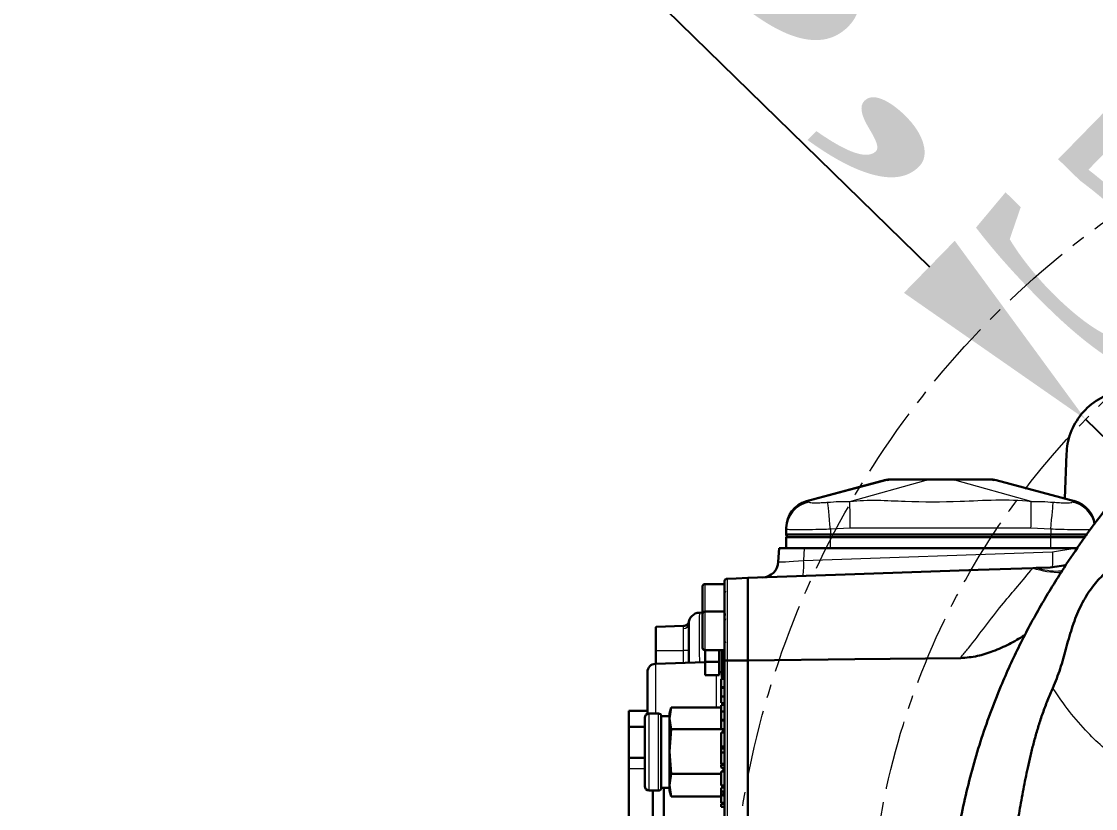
# Model space of a CAD drawing. Header units: millimetres. Extents: x 0 to 8400, y 0 to 5940.
# Drawn here: x 2073.3 to 2270, y 2035.9 to 2180.1 of the extents above; entities that cross this region are included whole.
import ezdxf

# ---------------------------------------------------------------- set-up
doc = ezdxf.new("R2010")
doc.units = ezdxf.units.MM
doc.linetypes.add('CENTERX2', pattern=[20.32, 12.7, -2.54, 2.54, -2.54])
doc.styles.get("Standard").update_dxf_attribs({"font": 'times.ttf', "width": 2, "height": 50})
doc.dimstyles.new('ISO-25', dxfattribs={"dimtxt": 40, "dimasz": 40, "dimexe": 1.25, "dimexo": 0.625, "dimtad": 1, "dimtxsty": 'Standard', "dimcen": 2.5, "dimclrd": 1, "dimclrt": 1, "dimadec": 0, "dimazin": 0, "dimtfac": 1, "dimtmove": 0, "dimatfit": 3, "dimfxl": 1, "dimarcsym": 0})

# ---------------------------------------------------------------- blocks, each defined once
blk = doc.blocks.new('*D14')
at = {"color": 1, "lineweight": -2, "transparency": 16777216}
blk.add_arc((2367.81, 2009.87), 906.21, 82.52924, 97.47076, dxfattribs=at)
at = {"color": 1, "lineweight": 25, "transparency": 16777216}
for points in [[(2251, 2901.8), (2248.97, 2914.98), (2210.45, 2902.31)], [(2486.65, 2914.98), (2484.62, 2901.8), (2525.17, 2902.31)]]:
    blk.add_solid(points, dxfattribs=at)
at = {"layer": 'Defpoints', "color": 0, "lineweight": 25, "transparency": 16777216}
for p in [(2420.5, 2914.55), (2209.89, 2905.5), (2525.73, 2905.5), (2367.81, 2009.87), (2367.81, 2009.87)]:
    blk.add_point(p, dxfattribs=at)
at = {"color": 1, "lineweight": 25, "transparency": 16777216, "insert": (2367.81, 2937.05), "char_height": 40, "attachment_point": 5}
blk.add_mtext('20°', dxfattribs=at)
blk = doc.blocks.new('*D17')
at = {"color": 1, "lineweight": -2, "transparency": 16777216}
for p, q in [((2088.8, 2282.43), (2239.59, 2135.13)), ((2467.42, 1912.57), (2268.2, 2107.18)), ((2496.04, 1884.62), (2524.65, 1856.66))]:
    blk.add_line(p, q, dxfattribs=at)
at = {"color": 1, "lineweight": 25, "transparency": 16777216}
for points in [[(2244.24, 2139.9), (2234.93, 2130.36), (2268.2, 2107.18)], [(2500.69, 1889.38), (2491.38, 1879.85), (2467.42, 1912.57)]]:
    blk.add_solid(points, dxfattribs=at)
at = {"layer": 'Defpoints', "color": 0, "lineweight": 25, "transparency": 16777216}
for p in [(2268.2, 2107.18), (2467.42, 1912.57)]:
    blk.add_point(p, dxfattribs=at)
at = {"color": 1, "lineweight": 25, "transparency": 16777216, "insert": (2167.86, 2241.16), "char_height": 40, "attachment_point": 5, "rotation": 315.6709}
blk.add_mtext('∅278,5', dxfattribs=at)

msp = doc.modelspace()

# ---------------------------------------------------------------- linework, layer by layer
at = {"color": 7, "linetype": 'Continuous', "lineweight": 30}
for p, q in [((2264.71, 2100.877), (2264.422, 2092.645)), ((2231.634, 2096.067), (2217.072, 2092.167)), ((2266.207, 2092.167), (2251.827, 2096.018)), ((2217.152, 2092.132), (2217.152, 2092.132)), ((2225.04, 2092.132), (2225.04, 2092.132)), ((2266.128, 2092.132), (2266.127, 2092.132)), ((2213.377, 2087.035), (2213.377, 2087.248)), ((2213.377, 2087.035), (2213.377, 2086.079)), ((2213.377, 2086.079), (2221.452, 2086.079)), ((2213.472, 2085.724), (2213.377, 2086.079)), ((2221.452, 2086.079), (2261.827, 2086.079)), ((2261.827, 2086.079), (2268.58, 2086.079)), ((2213.377, 2083.555), (2213.377, 2085.574)), ((2221.452, 2085.574), (2213.377, 2085.574)), ((2261.827, 2085.574), (2221.452, 2085.574)), ((2268.196, 2085.574), (2261.827, 2085.574)), ((2211.916, 2081.071), (2212.046, 2083.555)), ((2216.659, 2083.555), (2212.046, 2083.555)), ((2216.659, 2083.555), (2266.247, 2083.555)), ((2266.247, 2083.555), (2266.677, 2083.555)), ((2258.52, 2079.933), (2259.14, 2079.954)), ((2259.14, 2079.954), (2261.704, 2080.044)), ((2264.56, 2080.426), (2261.704, 2080.044)), ((2264.594, 2080.477), (2263.017, 2080.22)), ((2198.035, 2071.544), (2198.035, 2076.591)), ((2202.072, 2076.995), (2198.439, 2076.995)), ((2197.46, 2071.744), (2198.035, 2071.764)), ((2198.035, 2065.286), (2198.035, 2071.544)), ((2202.072, 2071.948), (2198.439, 2071.948)), ((2189.455, 2064.84), (2189.455, 2069.046)), ((2194.582, 2069.322), (2189.553, 2069.147)), ((2194.59, 2069.323), (2194.582, 2069.322)), ((2195.511, 2062.557), (2195.511, 2069.727)), ((2189.455, 2062.38), (2189.455, 2064.84)), ((2198.439, 2064.882), (2202.072, 2064.882)), ((2198.54, 2064.882), (2198.54, 2062.739)), ((2201.063, 2064.882), (2201.063, 2064.766)), ((2201.063, 2064.766), (2201.063, 2062.739)), ((2201.568, 2059.853), (2201.568, 2064.882)), ((2198.54, 2062.698), (2189.402, 2062.379)), ((2201.063, 2062.739), (2198.54, 2062.739)), ((2198.54, 2062.739), (2198.54, 2060.323)), ((2201.063, 2062.739), (2201.063, 2061.531)), ((2202.072, 2009.872), (2202.072, 2062.827)), ((2206.312, 2063.014), (2206.312, 2009.872)), ((2187.941, 2053.215), (2187.941, 2060.866)), ((2201.063, 2060.323), (2198.54, 2060.323)), ((2201.063, 2061.531), (2201.063, 2060.323)), ((2201.063, 2060.845), (2201.568, 2060.845)), ((2201.467, 2059.622), (2202.072, 2059.652)), ((2201.467, 2058.078), (2201.467, 2059.622)), ((2201.568, 2059.853), (2201.877, 2059.842)), ((2201.467, 2058.078), (2202.072, 2058.093)), ((2201.467, 2057.95), (2201.467, 2058.078)), ((2201.467, 2057.95), (2202.072, 2057.98)), ((2201.467, 2056.384), (2201.467, 2057.95)), ((2201.467, 2056.384), (2202.072, 2056.399)), ((2201.467, 2055.213), (2201.467, 2056.384)), ((2192.272, 2054.369), (2191.979, 2053.274)), ((2192.272, 2054.366), (2191.979, 2052.384)), ((2201.467, 2054.366), (2192.272, 2054.366)), ((2201.467, 2055.213), (2202.072, 2055.192)), ((2201.467, 2054.819), (2202.072, 2054.84)), ((2201.467, 2053.667), (2201.467, 2054.819)), ((2184.509, 2053.737), (2187.941, 2053.737)), ((2184.509, 2053.737), (2184.509, 2050.849)), ((2187.436, 2039.951), (2187.436, 2052.467)), ((2189.96, 2053.274), (2188.244, 2053.274)), ((2191.979, 2052.77), (2190.465, 2052.77)), ((2190.465, 2039.648), (2190.465, 2052.77)), ((2191.979, 2053.274), (2191.979, 2052.384)), ((2191.979, 2052.384), (2192.272, 2050.402)), ((2191.979, 2052.384), (2191.979, 2046.323)), ((2201.467, 2053.667), (2202.072, 2053.652)), ((2201.467, 2052.126), (2201.467, 2053.667)), ((2184.509, 2050.849), (2187.436, 2050.849)), ((2184.509, 2045.157), (2184.509, 2050.849)), ((2192.272, 2050.402), (2191.979, 2046.323)), ((2201.779, 2050.402), (2192.272, 2050.402)), ((2201.467, 2052.126), (2202.072, 2052.097)), ((2201.467, 2051.983), (2201.467, 2052.126)), ((2201.467, 2051.983), (2202.072, 2051.968)), ((2201.467, 2050.454), (2201.467, 2051.983)), ((2201.467, 2050.454), (2202.072, 2050.424)), ((2201.779, 2050.402), (2201.824, 2049.785)), ((2201.467, 2049.772), (2202.072, 2049.793)), ((2201.467, 2047.232), (2201.467, 2049.772)), ((2201.467, 2047.232), (2202.072, 2047.211)), ((2201.467, 2047.232), (2201.467, 2046.838)), ((2201.467, 2046.838), (2202.072, 2046.859)), ((2201.467, 2046.118), (2201.467, 2046.838)), ((2187.436, 2045.157), (2184.509, 2045.157)), ((2184.509, 2043.138), (2184.509, 2045.157)), ((2191.979, 2046.323), (2192.272, 2042.244)), ((2191.979, 2046.323), (2191.979, 2040.148)), ((2184.509, 2030.017), (2184.509, 2043.138)), ((2201.467, 2042.613), (2202.072, 2042.634)), ((2201.467, 2040.073), (2201.467, 2042.613)), ((2201.858, 2043.336), (2201.807, 2042.624)), ((2192.272, 2042.244), (2191.979, 2040.148)), ((2201.467, 2042.244), (2192.272, 2042.244)), ((2188.244, 2039.143), (2189.96, 2039.143)), ((2188.951, 2030.145), (2188.951, 2039.143)), ((2190.465, 2039.648), (2191.979, 2039.648)), ((2190.969, 2039.648), (2190.969, 2030.226)), ((2191.979, 2040.148), (2192.272, 2038.051)), ((2191.979, 2040.148), (2191.979, 2039.143)), ((2191.979, 2039.143), (2192.272, 2038.049)), ((2201.467, 2040.073), (2202.072, 2040.052)), ((2201.467, 2039.678), (2202.072, 2039.7)), ((2201.467, 2038.959), (2201.467, 2039.678)), ((2201.779, 2038.049), (2202.072, 2039.143)), ((2202.072, 2040.148), (2202.009, 2039.697)), ((2192.272, 2038.051), (2201.467, 2038.051))]:
    msp.add_line(p, q, dxfattribs=at)
at = {"color": 8, "linetype": 'Continuous', "lineweight": 15}
for p, q in [((2217.152, 2092.132), (2231.837, 2096.048)), ((2225.04, 2092.132), (2238.997, 2096.048)), ((2258.24, 2092.132), (2244.282, 2096.048)), ((2266.127, 2092.132), (2251.442, 2096.048)), ((2225.071, 2087.248), (2221.452, 2087.035)), ((2221.452, 2087.035), (2221.452, 2086.079)), ((2221.452, 2085.724), (2221.452, 2086.079)), ((2258.208, 2087.248), (2225.071, 2087.248)), ((2261.827, 2087.035), (2258.208, 2087.248)), ((2261.827, 2087.035), (2261.827, 2086.079)), ((2261.827, 2085.724), (2261.827, 2086.079)), ((2213.472, 2085.724), (2221.452, 2085.724)), ((2221.452, 2085.724), (2261.827, 2085.724)), ((2221.452, 2085.724), (2221.452, 2085.574)), ((2221.452, 2083.555), (2221.452, 2085.574)), ((2261.827, 2085.724), (2268.309, 2085.724)), ((2261.827, 2085.724), (2261.827, 2085.574)), ((2261.827, 2083.555), (2261.827, 2085.574)), ((2216.659, 2083.555), (2216.542, 2081.317)), ((2216.542, 2081.317), (2262.153, 2082.909)), ((2262.153, 2082.909), (2266.247, 2083.555)), ((2198.439, 2076.995), (2198.439, 2071.948)), ((2198.439, 2071.948), (2198.439, 2064.882)), ((2189.553, 2069.147), (2189.553, 2064.84)), ((2194.537, 2064.84), (2194.537, 2068.829)), ((2189.553, 2064.84), (2189.455, 2064.84)), ((2189.553, 2064.84), (2194.537, 2064.84)), ((2189.553, 2064.84), (2189.553, 2062.384)), ((2195.511, 2064.84), (2194.537, 2064.84)), ((2194.537, 2062.558), (2194.537, 2064.84)), ((2201.877, 2059.842), (2201.877, 2064.882)), ((2189.402, 2062.379), (2189.402, 2053.274)), ((2202.559, 2062.976), (2202.559, 2009.872)), ((2200.611, 2054.366), (2200.611, 2060.323)), ((2188.244, 2039.143), (2188.244, 2053.274)), ((2189.96, 2039.143), (2189.96, 2053.274)), ((2187.436, 2043.138), (2184.509, 2043.138))]:
    msp.add_line(p, q, dxfattribs=at)
at = {"color": 8, "linetype": 'Continuous', "lineweight": 15, "flags": 128}
for points in [[(2251.832, 2096.018), (2251.753, 2096.024), (2251.442, 2096.048), (2251.442, 2096.048), (2251.442, 2096.048)], [(2217.072, 2092.168), (2217.068, 2092.17), (2217.152, 2092.132), (2217.152, 2092.132), (2217.152, 2092.132)], [(2221.452, 2087.035), (2221.371, 2087.911), (2221.292, 2088.76), (2221.218, 2089.557), (2221.151, 2090.276), (2221.093, 2090.896), (2221.046, 2091.397), (2221.012, 2091.765), (2220.991, 2091.989)], [(2261.827, 2087.035), (2261.908, 2087.911), (2261.987, 2088.76), (2262.062, 2089.557), (2262.129, 2090.276), (2262.186, 2090.896), (2262.233, 2091.397), (2262.267, 2091.765), (2262.288, 2091.989)]]:
    msp.add_lwpolyline(points, dxfattribs=at)
at = {"color": 7, "linetype": 'Continuous', "lineweight": 30, "flags": 128}
for points in [[(2206.312, 2078.11), (2225.941, 2078.795), (2248.529, 2079.584), (2258.52, 2079.933)], [(2202.559, 2077.979), (2204.192, 2078.036), (2206.312, 2078.11)], [(2202.559, 2062.976), (2204.192, 2062.993), (2206.312, 2063.014)], [(2206.312, 2063.014), (2225.942, 2063.215), (2245.353, 2063.414)], [(2201.467, 2046.118), (2201.648, 2046.118), (2201.83, 2046.118), (2202.072, 2046.118)], [(2201.467, 2044.047), (2201.648, 2044.04), (2201.83, 2044.034), (2202.072, 2044.026)], [(2201.467, 2043.901), (2201.77, 2043.895), (2202.072, 2043.89)], [(2201.467, 2043.35), (2201.648, 2043.344), (2201.83, 2043.337), (2202.072, 2043.329)], [(2201.467, 2038.959), (2201.648, 2038.959), (2201.83, 2038.959), (2202.072, 2038.959)], [(2201.467, 2036.887), (2201.648, 2036.881), (2201.83, 2036.875), (2202.072, 2036.866)], [(2201.467, 2036.741), (2201.77, 2036.736), (2202.072, 2036.73)], [(2201.467, 2036.19), (2201.648, 2036.184), (2201.83, 2036.178), (2202.072, 2036.169)]]:
    msp.add_lwpolyline(points, dxfattribs=at)
at = {"color": 7, "linetype": 'CENTERX2', "lineweight": 0}
for radius in [164.527, 139.25]:
    msp.add_circle((2367.811, 2009.872), radius, dxfattribs=at)
msp.add_arc((2367.811, 2009.872), 709.586, 100, 80, dxfattribs=at)
at = {"color": 7, "linetype": 'Continuous', "lineweight": 30}
for centre, radius, start, end in [((2232.682, 2091.126), 5.047, 90, 104.18181), ((2250.597, 2091.126), 5.047, 75.81762, 90), ((2218.424, 2087.312), 5.047, 105.58023, 180), ((2264.855, 2087.312), 5.047, 7.16593, 74.42991), ((2213.667, 2085.776), 0.202, 195, 270), ((2208.892, 2081.23), 3.028, 272, 357), ((2198.439, 2076.591), 0.404, 90, 180), ((2202.274, 2075.682), 0.202, 180, 270), ((2197.53, 2069.727), 2.019, 92, 180), ((2198.439, 2071.544), 0.404, 90, 180), ((2202.274, 2071.241), 0.202, 90, 180), ((2202.274, 2070.636), 0.202, 180, 270), ((2189.556, 2069.046), 0.101, 92, 180), ((2202.274, 2066.194), 0.202, 90, 180), ((2198.439, 2065.286), 0.404, 180, 270), ((2189.455, 2060.866), 1.514, 92, 180), ((2201.87, 2059.64), 0.202, 3.34831, 88), ((2188.244, 2052.467), 0.807, 90, 180), ((2189.96, 2052.77), 0.505, 0, 90), ((2188.244, 2039.951), 0.807, 180, 270), ((2189.96, 2039.648), 0.505, 270, 0)]:
    msp.add_arc(centre, radius, start, end, dxfattribs=at)
at = {"color": 8, "linetype": 'Continuous', "lineweight": 15}
for centre, radius, start, end in [((2218.409, 2087.026), 5.032, 99.53103, 179.90373), ((2264.869, 2087.024), 5.035, 9.6413, 80.45667), ((2207.925, 2080.337), 8.672, 347.51268, 6.48728), ((2264.011, 2097.613), 18.514, 252.74807, 269.40771), ((2194.559, 2069.783), 0.954, 268.71125, 356.63137)]:
    msp.add_arc(centre, radius, start, end, dxfattribs=at)
for centre, major_axis, ratio, start_param, end_param in [((2216.993, 2081.513), (5.077, 0.442), 0.0307554, 3.1372833, 4.6208132), ((2197.53, 2061.647), (-0.07, 10.097), 0.0069702, 0.0001947, 1.4702726)]:
    msp.add_ellipse(centre, major_axis=major_axis, ratio=ratio, start_param=start_param, end_param=end_param, dxfattribs=at)
at = {"color": 7, "linetype": 'Continuous', "lineweight": 30}
for points, knots in [([(2276.37, 2112.535), (2275.014, 2112.354), (2272.304, 2111.992), (2268.755, 2109.782), (2266.129, 2106.62), (2264.918, 2103.444), (2264.759, 2101.487), (2264.71, 2100.877)], [0, 0, 0, 0, 0.2249112, 0.4498429, 0.6743307, 0.8986443, 1, 1, 1, 1]), ([(2286.342, 2108.61), (2285.982, 2108.088), (2285.259, 2107.04), (2283.414, 2104.765), (2280.941, 2101.841), (2277.841, 2098.185), (2274.493, 2094.109), (2271.039, 2089.685), (2267.588, 2084.966), (2263.856, 2079.456), (2259.953, 2073.086), (2256.046, 2065.833), (2252.256, 2057.545), (2248.8, 2048.167), (2245.95, 2037.651), (2243.945, 2026.884), (2243.407, 2019.595), (2243.137, 2015.95)], [0, 0, 0, 0, 0.0411893, 0.0827658, 0.1361414, 0.18969, 0.242956, 0.2966743, 0.3503897, 0.4038953, 0.4755342, 0.5477264, 0.6196854, 0.7141506, 0.8090304, 0.9045099, 1, 1, 1, 1]), ([(2231.841, 2096.049), (2231.84, 2096.048), (2231.838, 2096.048), (2231.837, 2096.048), (2231.837, 2096.048)], [0, 0, 0, 0, 0.6257738, 1, 1, 1, 1]), ([(2231.841, 2096.049), (2232.15, 2096.104), (2232.51, 2096.169), (2232.875, 2096.172), (2232.928, 2096.173)], [0, 0, 0, 0, 0.8561359, 1, 1, 1, 1]), ([(2232.928, 2096.173), (2233.225, 2096.173), (2233.82, 2096.173), (2235.777, 2096.173), (2237.709, 2096.173), (2238.936, 2096.173), (2239.234, 2096.173)], [0, 0, 0, 0, 0.2974148, 0.5941252, 0.9014912, 1, 1, 1, 1]), ([(2238.997, 2096.048), (2238.998, 2096.048), (2238.999, 2096.048), (2238.999, 2096.048), (2238.999, 2096.049)], [0, 0, 0, 0, 0.6282369, 1, 1, 1, 1]), ([(2238.999, 2096.049), (2239.066, 2096.104), (2239.144, 2096.169), (2239.223, 2096.172), (2239.234, 2096.173)], [0, 0, 0, 0, 0.8561359, 1, 1, 1, 1]), ([(2239.234, 2096.173), (2240.54, 2096.173), (2242.156, 2096.173), (2243.741, 2096.173), (2244.045, 2096.173)], [0, 0, 0, 0, 0.8080068, 1, 1, 1, 1]), ([(2244.045, 2096.173), (2244.056, 2096.172), (2244.135, 2096.169), (2244.213, 2096.104), (2244.28, 2096.049)], [0, 0, 0, 0, 0.1438639, 1, 1, 1, 1]), ([(2244.045, 2096.173), (2244.934, 2096.173), (2246.709, 2096.173), (2248.825, 2096.173), (2249.955, 2096.173), (2250.274, 2096.173), (2250.351, 2096.173)], [0, 0, 0, 0, 0.2974148, 0.5941264, 0.901491, 1, 1, 1, 1]), ([(2244.28, 2096.049), (2244.28, 2096.048), (2244.28, 2096.048), (2244.282, 2096.048), (2244.282, 2096.048)], [0, 0, 0, 0, 0.6257738, 1, 1, 1, 1]), ([(2250.351, 2096.173), (2250.404, 2096.172), (2250.769, 2096.169), (2251.13, 2096.104), (2251.438, 2096.049)], [0, 0, 0, 0, 0.1438595, 1, 1, 1, 1]), ([(2251.442, 2096.048), (2251.442, 2096.048), (2251.44, 2096.048), (2251.439, 2096.048), (2251.438, 2096.049)], [0, 0, 0, 0, 0.6273315, 1, 1, 1, 1]), ([(2272.829, 2079.945), (2272.144, 2079.346), (2270.78, 2078.153), (2269.455, 2076.424), (2268.795, 2075.562)], [0, 0, 0, 0, 0.5013238, 1, 1, 1, 1]), ([(2202.072, 2077.474), (2202.072, 2077.476), (2202.072, 2077.517), (2202.085, 2077.613), (2202.144, 2077.751), (2202.255, 2077.873), (2202.397, 2077.958), (2202.505, 2077.972), (2202.559, 2077.979)], [0, 0, 0, 0, 0.0070202, 0.1630684, 0.384504, 0.5934771, 0.796625, 1, 1, 1, 1]), ([(2206.312, 2078.11), (2206.312, 2076.989), (2206.312, 2074.182), (2206.312, 2070.193), (2206.312, 2066.257), (2206.312, 2064.098), (2206.312, 2063.014)], [0, 0, 0, 0, 0.2480153, 0.6214314, 0.8101207, 1, 1, 1, 1]), ([(2206.312, 2063.014), (2206.312, 2064.15), (2206.312, 2066.432), (2206.312, 2070.074), (2206.312, 2074.031), (2206.312, 2076.748), (2206.312, 2078.11)], [0, 0, 0, 0, 0.1992946, 0.400409, 0.6994862, 1, 1, 1, 1]), ([(2202.072, 2062.827), (2202.072, 2063.473), (2202.072, 2065.562), (2202.072, 2068.822), (2202.072, 2072.588), (2202.072, 2075.434), (2202.072, 2077.02), (2202.072, 2077.474)], [0, 0, 0, 0, 0.1160776, 0.375672, 0.6356305, 0.8956477, 1, 1, 1, 1]), ([(2268.795, 2075.562), (2268.184, 2074.541), (2266.963, 2072.501), (2265.649, 2068.868), (2264.934, 2066.338), (2264.576, 2065.073)], [0, 0, 0, 0, 0.333609, 0.6668766, 1, 1, 1, 1]), ([(2195.539, 2070.079), (2195.535, 2070.064), (2195.506, 2069.955), (2195.405, 2069.747), (2195.187, 2069.519), (2194.902, 2069.354), (2194.68, 2069.336), (2194.574, 2069.328)], [0, 0, 0, 0, 0.0398749, 0.2769722, 0.4964417, 0.760374, 1, 1, 1, 1]), ([(2256.979, 2067.557), (2256.059, 2067.015), (2254.21, 2065.928), (2251.333, 2064.67), (2248.383, 2063.692), (2246.371, 2063.508), (2245.353, 2063.414)], [0, 0, 0, 0, 0.25660326, 0.51542873, 0.75470259, 1, 1, 1, 1]), ([(2264.576, 2065.073), (2264.26, 2063.87), (2263.625, 2061.462), (2262.698, 2059.116), (2262.234, 2057.942)], [0, 0, 0, 0, 0.4994376, 1, 1, 1, 1]), ([(2202.072, 2062.827), (2202.072, 2062.827), (2202.072, 2062.838), (2202.083, 2062.866), (2202.138, 2062.906), (2202.249, 2062.944), (2202.394, 2062.969), (2202.504, 2062.974), (2202.559, 2062.976)], [0, 0, 0, 0, 0.0080877, 0.1444698, 0.3653381, 0.5791216, 0.7894922, 1, 1, 1, 1]), ([(2262.234, 2057.941), (2262.06, 2057.564), (2261.713, 2056.81), (2261.237, 2055.664), (2260.787, 2054.512), (2260.362, 2053.346), (2259.969, 2052.194), (2259.602, 2051.045), (2259.154, 2049.561), (2258.641, 2047.707), (2258.094, 2045.516), (2257.467, 2042.749), (2256.794, 2039.392), (2256.102, 2035.482), (2255.217, 2030.11), (2254.25, 2023.929), (2253.079, 2016.669), (2252.258, 2012.209), (2251.828, 2009.872)], [0, 0, 0, 0, 0.02535075, 0.05078612, 0.07586374, 0.10091223, 0.12652996, 0.1501352, 0.17446626, 0.22097919, 0.26730045, 0.3118907, 0.39360852, 0.47545622, 0.5532232, 0.72438824, 0.85552466, 1, 1, 1, 1]), ([(2201.467, 2044.047), (2201.467, 2044.069), (2201.467, 2044.113), (2201.467, 2044.526), (2201.467, 2045.083), (2201.467, 2045.646), (2201.467, 2046.002), (2201.467, 2046.118)], [0, 0, 0, 0, 0.2264051, 0.4636661, 0.6706968, 0.8926947, 1, 1, 1, 1]), ([(2201.467, 2043.35), (2201.467, 2043.359), (2201.467, 2043.382), (2201.467, 2043.587), (2201.467, 2043.824), (2201.467, 2043.901)], [0, 0, 0, 0, 0.2892386, 0.7685148, 1, 1, 1, 1]), ([(2201.467, 2036.887), (2201.467, 2036.909), (2201.467, 2036.954), (2201.467, 2037.366), (2201.467, 2037.923), (2201.467, 2038.486), (2201.467, 2038.843), (2201.467, 2038.959)], [0, 0, 0, 0, 0.2264054, 0.4636664, 0.6706972, 0.8926947, 1, 1, 1, 1]), ([(2201.467, 2036.19), (2201.467, 2036.199), (2201.467, 2036.223), (2201.467, 2036.428), (2201.467, 2036.664), (2201.467, 2036.741)], [0, 0, 0, 0, 0.2892386, 0.7685143, 1, 1, 1, 1])]:
    msp.add_open_spline(points, degree=3, knots=knots, dxfattribs=at)
at = {"color": 8, "linetype": 'Continuous', "lineweight": 15}
for points, knots in [([(2231.837, 2096.048), (2231.837, 2096.048), (2231.63, 2096.048), (2231.383, 2096.012), (2231.444, 2096.017), (2231.447, 2096.018)], [0, 0, 0, 0, 0.0000232, 0.953789, 1, 1, 1, 1]), ([(2238.999, 2096.049), (2238.378, 2096.06), (2237.117, 2096.083), (2235.445, 2096.091), (2234.004, 2096.092), (2232.714, 2096.086), (2232.155, 2096.062), (2231.841, 2096.049)], [0, 0, 0, 0, 0.189386, 0.3845413, 0.5673167, 0.7563143, 1, 1, 1, 1]), ([(2244.282, 2096.048), (2244.282, 2096.048), (2243.457, 2096.048), (2242.154, 2096.01), (2240.366, 2096.018), (2239.446, 2096.048), (2238.997, 2096.048), (2238.997, 2096.048)], [0, 0, 0, 0, 0.00001158, 0.47640929, 0.73494296, 0.99999112, 1, 1, 1, 1]), ([(2251.438, 2096.049), (2251.202, 2096.06), (2250.722, 2096.083), (2249.617, 2096.091), (2248.243, 2096.092), (2246.492, 2096.086), (2245.077, 2096.062), (2244.28, 2096.049)], [0, 0, 0, 0, 0.1893859, 0.3845409, 0.567317, 0.7563141, 1, 1, 1, 1]), ([(2217.152, 2092.132), (2216.629, 2091.941), (2215.584, 2091.56), (2214.366, 2090.384), (2213.536, 2088.91), (2213.43, 2087.802), (2213.377, 2087.248)], [0, 0, 0, 0, 0.2500013, 0.5000005, 0.7499996, 1, 1, 1, 1]), ([(2217.152, 2092.132), (2217.152, 2092.132), (2217.316, 2092.132), (2217.412, 2092.148), (2217.521, 2092.042), (2217.576, 2091.989)], [0, 0, 0, 0, 0.0000152, 0.4977927, 1, 1, 1, 1]), ([(2217.576, 2091.989), (2217.645, 2091.961), (2217.783, 2091.907), (2218.481, 2091.883), (2219.462, 2091.896), (2220.373, 2091.94), (2220.892, 2091.981), (2220.991, 2091.989)], [0, 0, 0, 0, 0.2300664, 0.4596401, 0.7001526, 0.9429833, 1, 1, 1, 1]), ([(2220.991, 2091.989), (2221.667, 2092.041), (2223.022, 2092.148), (2224.359, 2092.132), (2225.04, 2092.132), (2225.04, 2092.132)], [0, 0, 0, 0, 0.4988933, 0.9999852, 1, 1, 1, 1]), ([(2225.04, 2092.132), (2225.04, 2092.132), (2228.378, 2092.549), (2235.148, 2092.031), (2246.184, 2092.06), (2253.935, 2092.67), (2258.24, 2092.132), (2258.24, 2092.132)], [0, 0, 0, 0, 0.0000018, 0.3040238, 0.6080474, 0.9999982, 1, 1, 1, 1]), ([(2225.071, 2087.248), (2225.067, 2087.802), (2225.06, 2088.91), (2225.051, 2090.384), (2225.043, 2091.56), (2225.041, 2091.941), (2225.04, 2092.132)], [0, 0, 0, 0, 0.25000046, 0.49999973, 0.75000071, 1, 1, 1, 1]), ([(2258.208, 2087.248), (2258.212, 2087.802), (2258.219, 2088.91), (2258.228, 2090.384), (2258.236, 2091.56), (2258.238, 2091.941), (2258.24, 2092.132)], [0, 0, 0, 0, 0.2500005, 0.4999997, 0.7500007, 1, 1, 1, 1]), ([(2258.24, 2092.132), (2258.24, 2092.132), (2258.916, 2092.132), (2260.253, 2092.148), (2261.608, 2092.042), (2262.288, 2091.989)], [0, 0, 0, 0, 0.0000148, 0.497792, 1, 1, 1, 1]), ([(2262.288, 2091.989), (2262.686, 2091.961), (2263.482, 2091.907), (2264.526, 2091.883), (2265.316, 2091.896), (2265.644, 2091.94), (2265.694, 2091.981), (2265.703, 2091.989)], [0, 0, 0, 0, 0.2300677, 0.4596401, 0.7001556, 0.9429835, 1, 1, 1, 1]), ([(2265.703, 2091.989), (2265.746, 2092.041), (2265.832, 2092.148), (2266.043, 2092.132), (2266.127, 2092.132), (2266.127, 2092.132)], [0, 0, 0, 0, 0.4988935, 0.9999851, 1, 1, 1, 1]), ([(2266.128, 2092.132), (2266.128, 2092.132), (2266.128, 2092.549), (2266.228, 2091.999), (2266.217, 2092.113), (2266.211, 2092.17)], [0, 0, 0, 0, 0.000003, 0.5000002, 1, 1, 1, 1]), ([(2269.79, 2087.923), (2269.754, 2088.246), (2269.655, 2089.121), (2268.904, 2090.382), (2267.698, 2091.56), (2266.651, 2091.941), (2266.128, 2092.132)], [0, 0, 0, 0, 0.1635342, 0.4423558, 0.7211784, 1, 1, 1, 1]), ([(2221.452, 2087.035), (2220.545, 2087.008), (2218.731, 2086.953), (2216.312, 2086.923), (2214.486, 2086.93), (2213.516, 2086.968), (2213.417, 2087.016), (2213.377, 2087.035)], [0, 0, 0, 0, 0.21455394, 0.42911245, 0.64359913, 0.85806424, 1, 1, 1, 1]), ([(2269.082, 2086.953), (2268.799, 2086.943), (2268.123, 2086.92), (2266.177, 2086.931), (2263.93, 2086.968), (2262.426, 2087.016), (2261.827, 2087.035)], [0, 0, 0, 0, 0.2134036, 0.5089344, 0.8044348, 1, 1, 1, 1]), ([(2262.153, 2082.909), (2262.161, 2082.531), (2262.176, 2081.774), (2262.151, 2080.837), (2262.093, 2080.184), (2262.033, 2080.098), (2262.003, 2080.054)], [0, 0, 0, 0, 0.25, 0.5000003, 0.7499986, 1, 1, 1, 1]), ([(2258.164, 2079.464), (2258.164, 2079.464), (2258.285, 2079.615), (2258.402, 2079.774), (2258.52, 2079.933)], [0, 0, 0, 0, 0.0000832, 1, 1, 1, 1]), ([(2259.14, 2079.954), (2260.563, 2079.624), (2262.233, 2079.237), (2263.719, 2079.429), (2263.939, 2079.457)], [0, 0, 0, 0, 0.8523067, 1, 1, 1, 1]), ([(2202.559, 2077.979), (2202.559, 2077.482), (2202.559, 2075.849), (2202.559, 2072.943), (2202.559, 2069.151), (2202.559, 2065.827), (2202.559, 2063.671), (2202.559, 2062.976)], [0, 0, 0, 0, 0.1115892, 0.3669739, 0.6223012, 0.8782565, 1, 1, 1, 1]), ([(2245.526, 2063.753), (2245.526, 2063.753), (2245.938, 2064.246), (2247.469, 2066.152), (2249.873, 2069.269), (2253.625, 2074.211), (2256.29, 2077.122), (2258.164, 2079.464), (2258.164, 2079.464)], [0, 0, 0, 0, 0.0000027, 0.0884872, 0.3266926, 0.566623, 0.9999977, 1, 1, 1, 1]), ([(2194.537, 2068.829), (2194.561, 2069.035), (2194.594, 2069.33), (2194.586, 2069.277), (2194.584, 2069.261)], [0, 0, 0, 0, 0.6999614, 1, 1, 1, 1]), ([(2245.353, 2063.414), (2245.412, 2063.528), (2245.471, 2063.643), (2245.526, 2063.753), (2245.526, 2063.753)], [0, 0, 0, 0, 0.9998633, 1, 1, 1, 1]), ([(2271.827, 2046.78), (2271.769, 2046.826), (2270.628, 2047.729), (2268.375, 2049.981), (2265.128, 2053.59), (2263.201, 2056.486), (2262.233, 2057.942)], [0, 0, 0, 0, 0.0151845, 0.2973533, 0.6466006, 1, 1, 1, 1])]:
    msp.add_open_spline(points, degree=3, knots=knots, dxfattribs=at)

# ---------------------------------------------------------------- dimensions: what is measured, and where the dimension line sits
at = {"color": 0, "lineweight": 25}
dim = msp.add_angular_dim_2l(base=(2420.502, 2914.548), line1=((2367.811, 2009.872), (2525.733, 2905.496)), line2=((2367.811, 2009.872), (2209.888, 2905.496)), dimstyle='ISO-25', dxfattribs=at)
dim.commit()
dim.dimension.update_dxf_attribs({"geometry": '*D14', "text_midpoint": (2367.811, 2937.052)})
dim = msp.add_diameter_dim_2p(p1=(2467.422, 1912.566), p2=(2268.199, 2107.177), dimstyle='ISO-25', dxfattribs=at)
dim.commit()
dim.dimension.update_dxf_attribs({"geometry": '*D17', "text_midpoint": (2167.863, 2241.158)})

doc.saveas('drawing.dxf')
